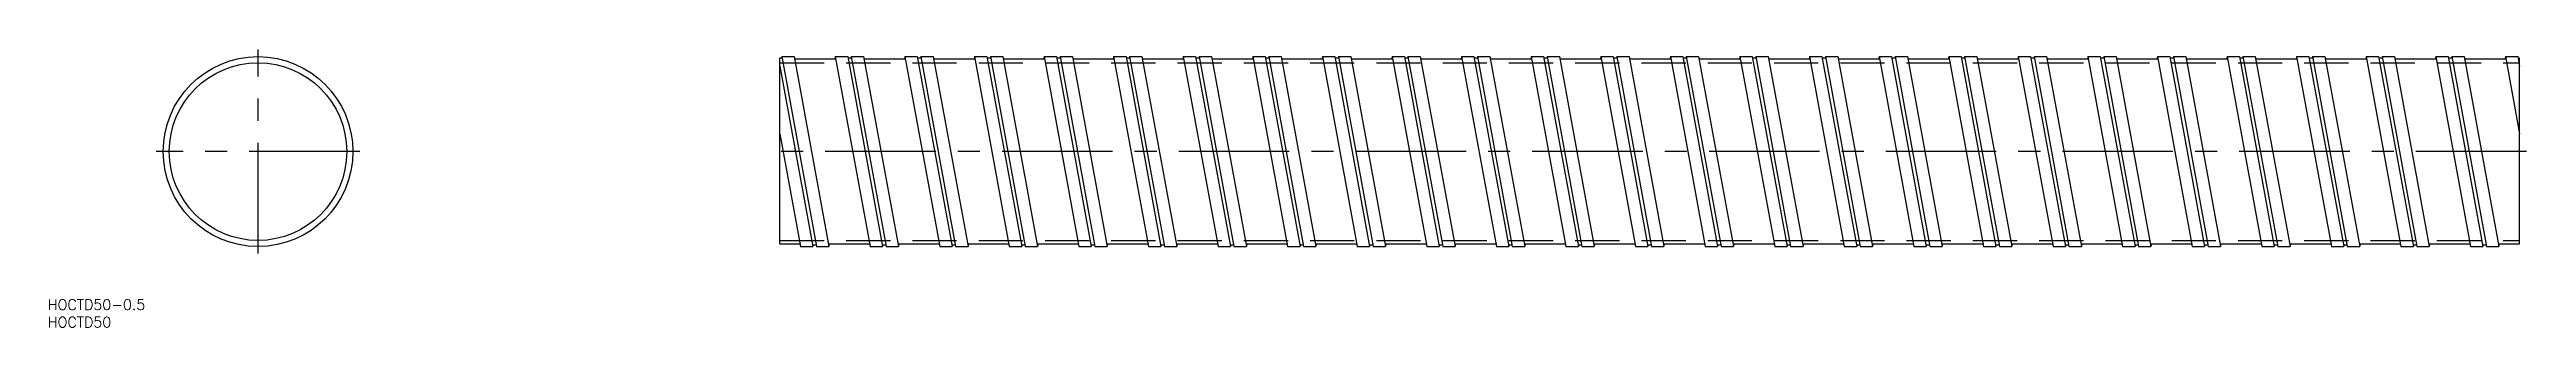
# Model space of a CAD drawing. Extents: x -60 to 652, y -50 to 29.
import ezdxf

# ---------------------------------------------------------------- set-up
doc = ezdxf.new("R2010")
doc.units = 0
doc.linetypes.add('CENTER', pattern=[50.8, 31.75, -6.35, 6.35, -6.35])
doc.linetypes.add('DASHED', pattern=[19.05, 12.7, -6.35])
doc.layers.get('0').update_dxf_attribs({"linetype": 'CONTINUOUS'})
doc.layers.add('CENTER', color=1, linetype='CENTER')
doc.styles.get("Standard").update_dxf_attribs({"font": 'txt.shx', "height": 3, "bigfont": 'bigfont.shx'})

msp = doc.modelspace()

# ---------------------------------------------------------------- linework, layer by layer
at = {"color": 7, "linetype": 'CONTINUOUS'}
for p, q in [((150, -26.5), (150, 26.8)), ((150.59, 26.8), (150, 26.8)), ((150, 24.48), (159.49, -27.25)), ((150.51, 27.25), (150.43, 26.8)), ((150.51, 27.25), (160.51, -27.25)), ((150.51, 27.25), (154.07, 27.25)), ((154.07, 27.25), (164.07, -27.25)), ((166.07, 26.5), (154.2, 26.5)), ((165.93, 27.25), (165.8, 26.5)), ((165.93, 27.25), (175.93, -27.25)), ((165.93, 27.25), (169.49, 27.25)), ((169.49, 27.25), (179.49, -27.25)), ((170.59, 26.8), (169.57, 26.8)), ((170.51, 27.25), (170.43, 26.8)), ((170.51, 27.25), (180.51, -27.25)), ((170.51, 27.25), (174.07, 27.25)), ((174.07, 27.25), (184.07, -27.25)), ((186.07, 26.5), (174.2, 26.5)), ((185.93, 27.25), (185.8, 26.5)), ((185.93, 27.25), (195.93, -27.25)), ((185.93, 27.25), (189.49, 27.25)), ((189.49, 27.25), (199.49, -27.25)), ((190.59, 26.8), (189.57, 26.8)), ((190.51, 27.25), (190.43, 26.8)), ((190.51, 27.25), (200.51, -27.25)), ((190.51, 27.25), (194.07, 27.25)), ((194.07, 27.25), (204.07, -27.25)), ((206.07, 26.5), (194.2, 26.5)), ((205.93, 27.25), (205.8, 26.5)), ((205.93, 27.25), (215.93, -27.25)), ((205.93, 27.25), (209.49, 27.25)), ((209.49, 27.25), (219.49, -27.25)), ((210.59, 26.8), (209.57, 26.8)), ((210.51, 27.25), (210.43, 26.8)), ((210.51, 27.25), (220.51, -27.25)), ((210.51, 27.25), (214.07, 27.25)), ((214.07, 27.25), (224.07, -27.25)), ((226.07, 26.5), (214.2, 26.5)), ((225.93, 27.25), (225.8, 26.5)), ((225.93, 27.25), (235.93, -27.25)), ((225.93, 27.25), (229.49, 27.25)), ((229.49, 27.25), (239.49, -27.25)), ((230.59, 26.8), (229.57, 26.8)), ((230.51, 27.25), (230.43, 26.8)), ((230.51, 27.25), (240.51, -27.25)), ((230.51, 27.25), (234.07, 27.25)), ((234.07, 27.25), (244.07, -27.25)), ((246.07, 26.5), (234.2, 26.5)), ((245.93, 27.25), (245.8, 26.5)), ((245.93, 27.25), (255.93, -27.25)), ((245.93, 27.25), (249.49, 27.25)), ((249.49, 27.25), (259.49, -27.25)), ((250.59, 26.8), (249.57, 26.8)), ((250.51, 27.25), (250.43, 26.8)), ((250.51, 27.25), (260.51, -27.25)), ((250.51, 27.25), (254.07, 27.25)), ((254.07, 27.25), (264.07, -27.25)), ((266.07, 26.5), (254.2, 26.5)), ((265.93, 27.25), (265.8, 26.5)), ((265.93, 27.25), (275.93, -27.25)), ((265.93, 27.25), (269.49, 27.25)), ((269.49, 27.25), (279.49, -27.25)), ((270.59, 26.8), (269.57, 26.8)), ((270.51, 27.25), (270.43, 26.8)), ((270.51, 27.25), (280.51, -27.25)), ((270.51, 27.25), (274.07, 27.25)), ((274.07, 27.25), (284.07, -27.25)), ((286.07, 26.5), (274.2, 26.5)), ((285.93, 27.25), (285.8, 26.5)), ((285.93, 27.25), (295.93, -27.25)), ((285.93, 27.25), (289.49, 27.25)), ((289.49, 27.25), (299.49, -27.25)), ((290.59, 26.8), (289.57, 26.8)), ((290.51, 27.25), (290.43, 26.8)), ((290.51, 27.25), (300.51, -27.25)), ((290.51, 27.25), (294.07, 27.25)), ((294.07, 27.25), (304.07, -27.25)), ((306.07, 26.5), (294.2, 26.5)), ((305.93, 27.25), (305.8, 26.5)), ((305.93, 27.25), (315.93, -27.25)), ((305.93, 27.25), (309.49, 27.25)), ((309.49, 27.25), (319.49, -27.25)), ((310.59, 26.8), (309.57, 26.8)), ((310.51, 27.25), (310.43, 26.8)), ((310.51, 27.25), (320.51, -27.25)), ((310.51, 27.25), (314.07, 27.25)), ((314.07, 27.25), (324.07, -27.25)), ((326.07, 26.5), (314.2, 26.5)), ((325.93, 27.25), (325.8, 26.5)), ((325.93, 27.25), (335.93, -27.25)), ((325.93, 27.25), (329.49, 27.25)), ((329.49, 27.25), (339.49, -27.25)), ((330.59, 26.8), (329.57, 26.8)), ((330.51, 27.25), (330.43, 26.8)), ((330.51, 27.25), (340.51, -27.25)), ((330.51, 27.25), (334.07, 27.25)), ((334.07, 27.25), (344.07, -27.25)), ((346.07, 26.5), (334.2, 26.5)), ((345.93, 27.25), (345.8, 26.5)), ((345.93, 27.25), (355.93, -27.25)), ((345.93, 27.25), (349.49, 27.25)), ((349.49, 27.25), (359.49, -27.25)), ((350.59, 26.8), (349.57, 26.8)), ((350.51, 27.25), (350.43, 26.8)), ((350.51, 27.25), (360.51, -27.25)), ((350.51, 27.25), (354.07, 27.25)), ((354.07, 27.25), (364.07, -27.25)), ((366.07, 26.5), (354.2, 26.5)), ((365.93, 27.25), (365.8, 26.5)), ((365.93, 27.25), (375.93, -27.25)), ((365.93, 27.25), (369.49, 27.25)), ((369.49, 27.25), (379.49, -27.25)), ((370.59, 26.8), (369.57, 26.8)), ((370.51, 27.25), (370.43, 26.8)), ((370.51, 27.25), (380.51, -27.25)), ((370.51, 27.25), (374.07, 27.25)), ((374.07, 27.25), (384.07, -27.25)), ((386.07, 26.5), (374.2, 26.5)), ((385.93, 27.25), (385.8, 26.5)), ((385.93, 27.25), (395.93, -27.25)), ((385.93, 27.25), (389.49, 27.25)), ((389.49, 27.25), (399.49, -27.25)), ((390.59, 26.8), (389.57, 26.8)), ((390.51, 27.25), (390.43, 26.8)), ((390.51, 27.25), (400.51, -27.25)), ((390.51, 27.25), (394.07, 27.25)), ((394.07, 27.25), (404.07, -27.25)), ((406.07, 26.5), (394.2, 26.5)), ((405.93, 27.25), (405.8, 26.5)), ((405.93, 27.25), (415.93, -27.25)), ((405.93, 27.25), (409.49, 27.25)), ((409.49, 27.25), (419.49, -27.25)), ((410.59, 26.8), (409.57, 26.8)), ((410.51, 27.25), (410.43, 26.8)), ((410.51, 27.25), (420.51, -27.25)), ((410.51, 27.25), (414.07, 27.25)), ((414.07, 27.25), (424.07, -27.25)), ((426.07, 26.5), (414.2, 26.5)), ((425.93, 27.25), (425.8, 26.5)), ((425.93, 27.25), (435.93, -27.25)), ((425.93, 27.25), (429.49, 27.25)), ((429.49, 27.25), (439.49, -27.25)), ((430.59, 26.8), (429.57, 26.8)), ((430.51, 27.25), (430.43, 26.8)), ((430.51, 27.25), (440.51, -27.25)), ((430.51, 27.25), (434.07, 27.25)), ((434.07, 27.25), (444.07, -27.25)), ((446.07, 26.5), (434.2, 26.5)), ((445.93, 27.25), (445.8, 26.5)), ((445.93, 27.25), (455.93, -27.25)), ((445.93, 27.25), (449.49, 27.25)), ((449.49, 27.25), (459.49, -27.25)), ((450.59, 26.8), (449.57, 26.8)), ((450.51, 27.25), (450.43, 26.8)), ((450.51, 27.25), (460.51, -27.25)), ((450.51, 27.25), (454.07, 27.25)), ((454.07, 27.25), (464.07, -27.25)), ((466.07, 26.5), (454.2, 26.5)), ((465.93, 27.25), (465.8, 26.5)), ((465.93, 27.25), (475.93, -27.25)), ((465.93, 27.25), (469.49, 27.25)), ((469.49, 27.25), (479.49, -27.25)), ((470.59, 26.8), (469.57, 26.8)), ((470.51, 27.25), (470.43, 26.8)), ((470.51, 27.25), (480.51, -27.25)), ((470.51, 27.25), (474.07, 27.25)), ((474.07, 27.25), (484.07, -27.25)), ((486.07, 26.5), (474.2, 26.5)), ((485.93, 27.25), (485.8, 26.5)), ((485.93, 27.25), (495.93, -27.25)), ((485.93, 27.25), (489.49, 27.25)), ((489.49, 27.25), (499.49, -27.25)), ((490.59, 26.8), (489.57, 26.8)), ((490.51, 27.25), (490.43, 26.8)), ((490.51, 27.25), (500.51, -27.25)), ((490.51, 27.25), (494.07, 27.25)), ((494.07, 27.25), (504.07, -27.25)), ((506.07, 26.5), (494.2, 26.5)), ((505.93, 27.25), (505.8, 26.5)), ((505.93, 27.25), (515.93, -27.25)), ((505.93, 27.25), (509.49, 27.25)), ((509.49, 27.25), (519.49, -27.25)), ((510.59, 26.8), (509.57, 26.8)), ((510.51, 27.25), (510.43, 26.8)), ((510.51, 27.25), (520.51, -27.25)), ((510.51, 27.25), (514.07, 27.25)), ((514.07, 27.25), (524.07, -27.25)), ((526.07, 26.5), (514.2, 26.5)), ((525.93, 27.25), (525.8, 26.5)), ((525.93, 27.25), (535.93, -27.25)), ((525.93, 27.25), (529.49, 27.25)), ((529.49, 27.25), (539.49, -27.25)), ((530.59, 26.8), (529.57, 26.8)), ((530.51, 27.25), (530.43, 26.8)), ((530.51, 27.25), (540.51, -27.25)), ((530.51, 27.25), (534.07, 27.25)), ((534.07, 27.25), (544.07, -27.25)), ((546.07, 26.5), (534.2, 26.5)), ((545.93, 27.25), (545.8, 26.5)), ((545.93, 27.25), (555.93, -27.25)), ((545.93, 27.25), (549.49, 27.25)), ((549.49, 27.25), (559.49, -27.25)), ((550.59, 26.8), (549.57, 26.8)), ((550.51, 27.25), (550.43, 26.8)), ((550.51, 27.25), (560.51, -27.25)), ((550.51, 27.25), (554.07, 27.25)), ((554.07, 27.25), (564.07, -27.25)), ((566.07, 26.5), (554.2, 26.5)), ((565.93, 27.25), (565.8, 26.5)), ((565.93, 27.25), (575.93, -27.25)), ((565.93, 27.25), (569.49, 27.25)), ((569.49, 27.25), (579.49, -27.25)), ((570.59, 26.8), (569.57, 26.8)), ((570.51, 27.25), (570.43, 26.8)), ((570.51, 27.25), (580.51, -27.25)), ((570.51, 27.25), (574.07, 27.25)), ((574.07, 27.25), (584.07, -27.25)), ((586.07, 26.5), (574.2, 26.5)), ((585.93, 27.25), (585.8, 26.5)), ((585.93, 27.25), (595.93, -27.25)), ((585.93, 27.25), (589.49, 27.25)), ((589.49, 27.25), (599.49, -27.25)), ((590.59, 26.8), (589.57, 26.8)), ((590.51, 27.25), (590.43, 26.8)), ((590.51, 27.25), (600.51, -27.25)), ((590.51, 27.25), (594.07, 27.25)), ((594.07, 27.25), (604.07, -27.25)), ((606.07, 26.5), (594.2, 26.5)), ((605.93, 27.25), (605.8, 26.5)), ((605.93, 27.25), (615.93, -27.25)), ((605.93, 27.25), (609.49, 27.25)), ((609.49, 27.25), (619.49, -27.25)), ((610.59, 26.8), (609.57, 26.8)), ((610.51, 27.25), (610.43, 26.8)), ((610.51, 27.25), (620.51, -27.25)), ((610.51, 27.25), (614.07, 27.25)), ((614.07, 27.25), (624.07, -27.25)), ((626.07, 26.5), (614.2, 26.5)), ((625.93, 27.25), (625.8, 26.5)), ((625.93, 27.25), (635.93, -27.25)), ((625.93, 27.25), (629.49, 27.25)), ((629.49, 27.25), (639.49, -27.25)), ((630.59, 26.8), (629.57, 26.8)), ((630.51, 27.25), (630.43, 26.8)), ((630.51, 27.25), (640.51, -27.25)), ((630.51, 27.25), (634.07, 27.25)), ((634.07, 27.25), (644.07, -27.25)), ((646.07, 26.5), (634.2, 26.5)), ((645.93, 27.25), (645.8, 26.5)), ((645.93, 27.25), (650, 5.09)), ((645.93, 27.25), (649.49, 27.25)), ((649.49, 27.25), (650, 24.48)), ((650, 26.8), (649.57, 26.8)), ((650, -26.5), (650, 26.8)), ((150, 5.09), (155.93, -27.25)), ((150, -26.5), (155.8, -26.5)), ((155.93, -27.25), (159.49, -27.25)), ((160.43, -26.8), (159.41, -26.8)), ((159.57, -26.8), (159.49, -27.25)), ((160.51, -27.25), (164.07, -27.25)), ((163.93, -26.5), (175.8, -26.5)), ((164.2, -26.5), (164.07, -27.25)), ((175.93, -27.25), (179.49, -27.25)), ((180.43, -26.8), (179.41, -26.8)), ((179.57, -26.8), (179.49, -27.25)), ((180.51, -27.25), (184.07, -27.25)), ((183.93, -26.5), (195.8, -26.5)), ((184.2, -26.5), (184.07, -27.25)), ((195.93, -27.25), (199.49, -27.25)), ((200.43, -26.8), (199.41, -26.8)), ((199.57, -26.8), (199.49, -27.25)), ((200.51, -27.25), (204.07, -27.25)), ((203.93, -26.5), (215.8, -26.5)), ((204.2, -26.5), (204.07, -27.25)), ((215.93, -27.25), (219.49, -27.25)), ((220.43, -26.8), (219.41, -26.8)), ((219.57, -26.8), (219.49, -27.25)), ((220.51, -27.25), (224.07, -27.25)), ((223.93, -26.5), (235.8, -26.5)), ((224.2, -26.5), (224.07, -27.25)), ((235.93, -27.25), (239.49, -27.25)), ((240.43, -26.8), (239.41, -26.8)), ((239.57, -26.8), (239.49, -27.25)), ((240.51, -27.25), (244.07, -27.25)), ((243.93, -26.5), (255.8, -26.5)), ((244.2, -26.5), (244.07, -27.25)), ((255.93, -27.25), (259.49, -27.25)), ((260.43, -26.8), (259.41, -26.8)), ((259.57, -26.8), (259.49, -27.25)), ((260.51, -27.25), (264.07, -27.25)), ((263.93, -26.5), (275.8, -26.5)), ((264.2, -26.5), (264.07, -27.25)), ((275.93, -27.25), (279.49, -27.25)), ((280.43, -26.8), (279.41, -26.8)), ((279.57, -26.8), (279.49, -27.25)), ((280.51, -27.25), (284.07, -27.25)), ((283.93, -26.5), (295.8, -26.5)), ((284.2, -26.5), (284.07, -27.25)), ((295.93, -27.25), (299.49, -27.25)), ((300.43, -26.8), (299.41, -26.8)), ((299.57, -26.8), (299.49, -27.25)), ((300.51, -27.25), (304.07, -27.25)), ((303.93, -26.5), (315.8, -26.5)), ((304.2, -26.5), (304.07, -27.25)), ((315.93, -27.25), (319.49, -27.25)), ((320.43, -26.8), (319.41, -26.8)), ((319.57, -26.8), (319.49, -27.25)), ((320.51, -27.25), (324.07, -27.25)), ((323.93, -26.5), (335.8, -26.5)), ((324.2, -26.5), (324.07, -27.25)), ((335.93, -27.25), (339.49, -27.25)), ((340.43, -26.8), (339.41, -26.8)), ((339.57, -26.8), (339.49, -27.25)), ((340.51, -27.25), (344.07, -27.25)), ((343.93, -26.5), (355.8, -26.5)), ((344.2, -26.5), (344.07, -27.25)), ((355.93, -27.25), (359.49, -27.25)), ((360.43, -26.8), (359.41, -26.8)), ((359.57, -26.8), (359.49, -27.25)), ((360.51, -27.25), (364.07, -27.25)), ((363.93, -26.5), (375.8, -26.5)), ((364.2, -26.5), (364.07, -27.25)), ((375.93, -27.25), (379.49, -27.25)), ((380.43, -26.8), (379.41, -26.8)), ((379.57, -26.8), (379.49, -27.25)), ((380.51, -27.25), (384.07, -27.25)), ((383.93, -26.5), (395.8, -26.5)), ((384.2, -26.5), (384.07, -27.25)), ((395.93, -27.25), (399.49, -27.25)), ((400.43, -26.8), (399.41, -26.8)), ((399.57, -26.8), (399.49, -27.25)), ((400.51, -27.25), (404.07, -27.25)), ((403.93, -26.5), (415.8, -26.5)), ((404.2, -26.5), (404.07, -27.25)), ((415.93, -27.25), (419.49, -27.25)), ((420.43, -26.8), (419.41, -26.8)), ((419.57, -26.8), (419.49, -27.25)), ((420.51, -27.25), (424.07, -27.25)), ((423.93, -26.5), (435.8, -26.5)), ((424.2, -26.5), (424.07, -27.25)), ((435.93, -27.25), (439.49, -27.25)), ((440.43, -26.8), (439.41, -26.8)), ((439.57, -26.8), (439.49, -27.25)), ((440.51, -27.25), (444.07, -27.25)), ((443.93, -26.5), (455.8, -26.5)), ((444.2, -26.5), (444.07, -27.25)), ((455.93, -27.25), (459.49, -27.25)), ((460.43, -26.8), (459.41, -26.8)), ((459.57, -26.8), (459.49, -27.25)), ((460.51, -27.25), (464.07, -27.25)), ((463.93, -26.5), (475.8, -26.5)), ((464.2, -26.5), (464.07, -27.25)), ((475.93, -27.25), (479.49, -27.25)), ((480.43, -26.8), (479.41, -26.8)), ((479.57, -26.8), (479.49, -27.25)), ((480.51, -27.25), (484.07, -27.25)), ((483.93, -26.5), (495.8, -26.5)), ((484.2, -26.5), (484.07, -27.25)), ((495.93, -27.25), (499.49, -27.25)), ((500.43, -26.8), (499.41, -26.8)), ((499.57, -26.8), (499.49, -27.25)), ((500.51, -27.25), (504.07, -27.25)), ((503.93, -26.5), (515.8, -26.5)), ((504.2, -26.5), (504.07, -27.25)), ((515.93, -27.25), (519.49, -27.25)), ((520.43, -26.8), (519.41, -26.8)), ((519.57, -26.8), (519.49, -27.25)), ((520.51, -27.25), (524.07, -27.25)), ((523.93, -26.5), (535.8, -26.5)), ((524.2, -26.5), (524.07, -27.25)), ((535.93, -27.25), (539.49, -27.25)), ((540.43, -26.8), (539.41, -26.8)), ((539.57, -26.8), (539.49, -27.25)), ((540.51, -27.25), (544.07, -27.25)), ((543.93, -26.5), (555.8, -26.5)), ((544.2, -26.5), (544.07, -27.25)), ((555.93, -27.25), (559.49, -27.25)), ((560.43, -26.8), (559.41, -26.8)), ((559.57, -26.8), (559.49, -27.25)), ((560.51, -27.25), (564.07, -27.25)), ((563.93, -26.5), (575.8, -26.5)), ((564.2, -26.5), (564.07, -27.25)), ((575.93, -27.25), (579.49, -27.25)), ((580.43, -26.8), (579.41, -26.8)), ((579.57, -26.8), (579.49, -27.25)), ((580.51, -27.25), (584.07, -27.25)), ((583.93, -26.5), (595.8, -26.5)), ((584.2, -26.5), (584.07, -27.25)), ((595.93, -27.25), (599.49, -27.25)), ((600.43, -26.8), (599.41, -26.8)), ((599.57, -26.8), (599.49, -27.25)), ((600.51, -27.25), (604.07, -27.25)), ((603.93, -26.5), (615.8, -26.5)), ((604.2, -26.5), (604.07, -27.25)), ((615.93, -27.25), (619.49, -27.25)), ((620.43, -26.8), (619.41, -26.8)), ((619.57, -26.8), (619.49, -27.25)), ((620.51, -27.25), (624.07, -27.25)), ((623.93, -26.5), (635.8, -26.5)), ((624.2, -26.5), (624.07, -27.25)), ((635.93, -27.25), (639.49, -27.25)), ((640.43, -26.8), (639.41, -26.8)), ((639.57, -26.8), (639.49, -27.25)), ((640.51, -27.25), (644.07, -27.25)), ((643.93, -26.5), (650, -26.5)), ((644.2, -26.5), (644.07, -27.25))]:
    msp.add_line(p, q, dxfattribs=at)
at = {"color": 3, "linetype": 'DASHED'}
for p, q in [((150, 25.5), (650, 25.5)), ((150, -25.5), (650, -25.5))]:
    msp.add_line(p, q, dxfattribs=at)
at = {"color": 7, "linetype": 'CONTINUOUS'}
for radius in [27.25, 25.5]:
    msp.add_circle((0, 0), radius, dxfattribs=at)
at = {"layer": 'CENTER', "color": 1, "linetype": 'CENTER'}
for p, q in [((0, -29.25), (0, 29.25)), ((29.25, 0), (-29.25, 0)), ((652, 0), (148, 0))]:
    msp.add_line(p, q, dxfattribs=at)

# ---------------------------------------------------------------- texts
at = {"color": 7, "linetype": 'CONTINUOUS'}
for s, p in [('HOCTD50-0.5', (-60.44, -45.43)), ('HOCTD50', (-60.44, -50.43))]:
    msp.add_text(s, height=3, dxfattribs=at).set_placement(p)

doc.saveas('drawing.dxf')
